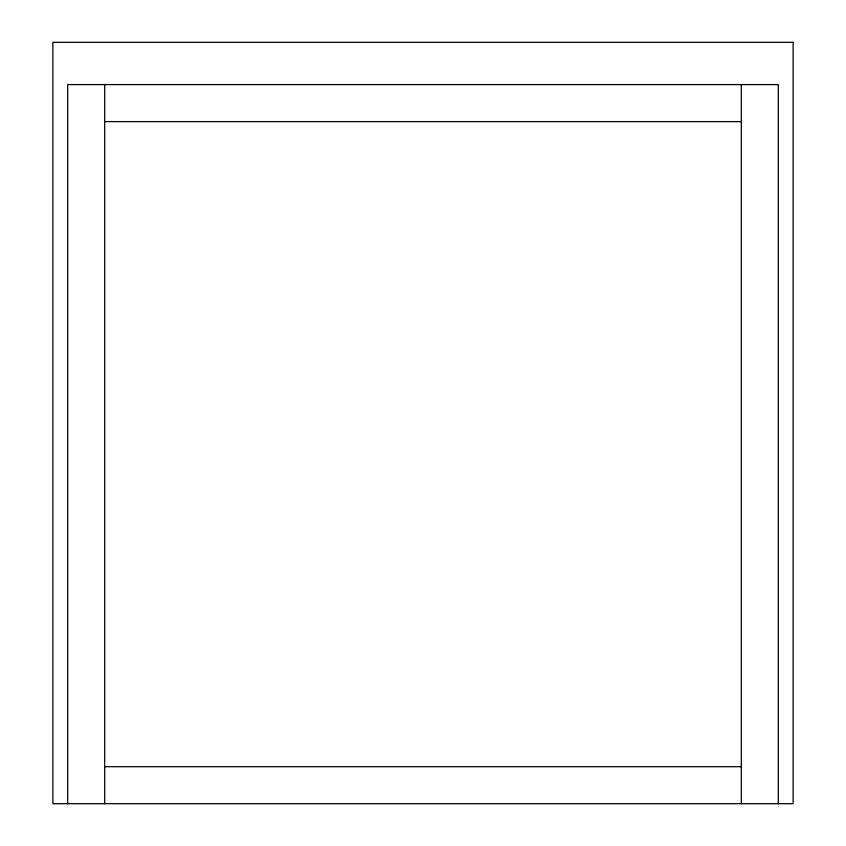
<?xml version="1.0" encoding="UTF-8"?>
<svg xmlns="http://www.w3.org/2000/svg" width="846" height="846" viewBox="0 0 846 846"><rect width="100%" height="100%" fill="white"/><g stroke="black" fill="none" stroke-linecap="round" stroke-linejoin="round"><path stroke-width="1.27" d="M104.513 121.613L741.487 121.613M104.513 766.688L741.487 766.688M778.32 803.7L778.32 84.6L67.68 84.6L67.68 803.7M741.308 84.6L741.308 803.7M104.693 84.6L104.693 803.7M793.125 42.3L52.875 42.3L52.875 803.7L793.125 803.7L793.125 42.3"/></g></svg>
